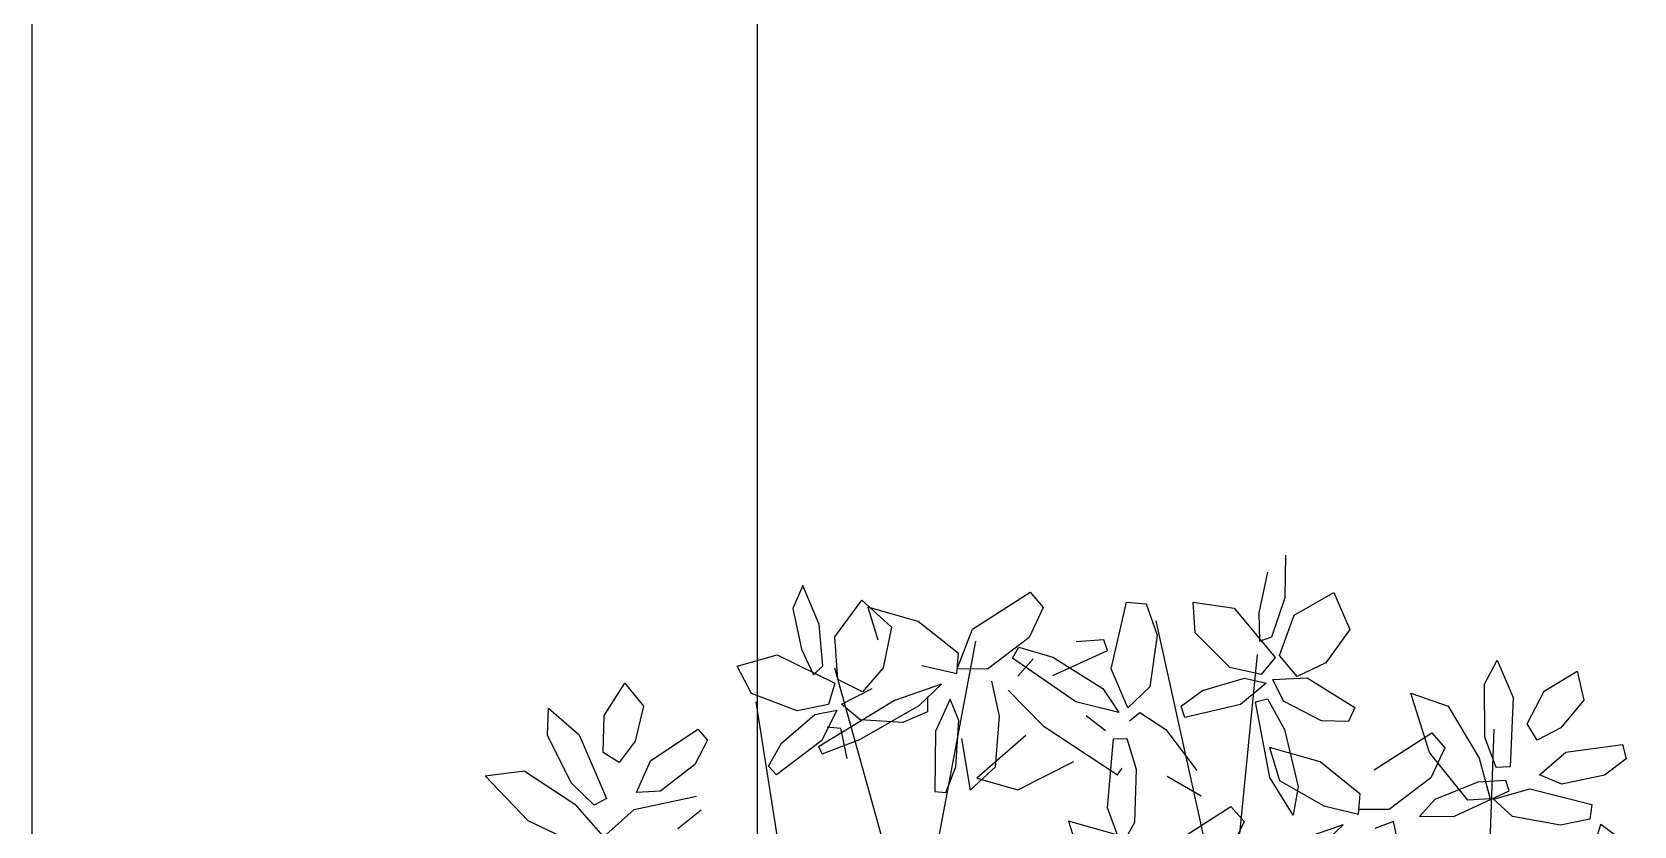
# Model space of a CAD drawing. Extents: x 8365 to 8547, y -347 to -272.
# Drawn here: x 8489.898 to 8491.222, y -320.77 to -320.114 of the extents above; entities that cross this region are included whole.
import ezdxf

# ---------------------------------------------------------------- set-up
doc = ezdxf.new("R2010")
doc.units = 0
doc.layers.get('0').update_dxf_attribs({"linetype": 'CONTINUOUS'})
doc.layers.add('1', color=7, linetype='CONTINUOUS')

msp = doc.modelspace()

# ---------------------------------------------------------------- linework, layer by layer
at = {"color": 62}
for p, q in [((8490.9339, -320.5815), (8490.9346, -320.5466)), ((8490.9193, -320.5607), (8490.9122, -320.5942)), ((8490.723, -320.5773), (8490.7338, -320.5898)), ((8490.9415, -320.5961), (8490.9743, -320.5775)), ((8490.9743, -320.5775), (8490.9875, -320.6079)), ((8490.7338, -320.5898), (8490.7222, -320.6146)), ((8490.79, -320.6406), (8490.8026, -320.5855)), ((8490.8026, -320.5855), (8490.8191, -320.5868)), ((8490.8191, -320.5868), (8490.8281, -320.6126)), ((8490.8594, -320.6109), (8490.8579, -320.5855)), ((8490.8579, -320.5855), (8490.8918, -320.5903)), ((8490.8918, -320.5903), (8490.9258, -320.6311)), ((8490.9228, -320.6141), (8490.9339, -320.5815)), ((8490.9122, -320.5942), (8490.9126, -320.6178)), ((8490.9293, -320.6294), (8490.9415, -320.5961)), ((8490.7841, -320.6166), (8490.7611, -320.6182)), ((8490.7871, -320.6253), (8490.7841, -320.6166)), ((8490.8281, -320.6126), (8490.8219, -320.6555)), ((8490.8882, -320.6393), (8490.8594, -320.6109)), ((8490.9126, -320.6178), (8490.9228, -320.6141)), ((8490.9875, -320.6079), (8490.9675, -320.6357)), ((8490.7608, -320.6679), (8490.7085, -320.6317)), ((8490.7137, -320.6227), (8490.7417, -320.6309)), ((8490.7417, -320.6309), (8490.7831, -320.6569)), ((8490.7418, -320.6461), (8490.7871, -320.6253)), ((8490.9258, -320.6311), (8490.914, -320.6451)), ((8490.9438, -320.6469), (8490.9293, -320.6294)), ((8490.8039, -320.6729), (8490.79, -320.6406)), ((8490.914, -320.6451), (8490.8882, -320.6393)), ((8490.9675, -320.6357), (8490.9438, -320.6469)), ((8491.0988, -320.6531), (8491.1093, -320.6334)), ((8491.1093, -320.6334), (8491.1226, -320.6643)), ((8491.1481, -320.6589), (8491.1754, -320.6426)), ((8491.1754, -320.6426), (8491.1809, -320.6663)), ((8490.7048, -320.6583), (8490.7337, -320.6876)), ((8490.7831, -320.6569), (8490.7963, -320.6765)), ((8490.8219, -320.6555), (8490.8039, -320.6729)), ((8490.8479, -320.6715), (8490.8655, -320.6584)), ((8490.8655, -320.6584), (8490.9002, -320.6482)), ((8490.9182, -320.6523), (8490.8969, -320.67)), ((8490.9002, -320.6482), (8490.9182, -320.6523)), ((8490.9238, -320.6493), (8490.9522, -320.6479)), ((8490.9326, -320.6672), (8490.9238, -320.6493)), ((8490.9522, -320.6479), (8490.9916, -320.6724)), ((8491.0991, -320.6971), (8491.0988, -320.6531)), ((8490.7963, -320.6765), (8490.7608, -320.6679)), ((8490.8511, -320.6808), (8490.8479, -320.6715)), ((8490.8969, -320.67), (8490.8511, -320.6808)), ((8490.9093, -320.6679), (8490.9193, -320.6652)), ((8490.9212, -320.7304), (8490.9093, -320.6679)), ((8490.9193, -320.6652), (8490.9335, -320.6906)), ((8490.9641, -320.6836), (8490.9326, -320.6672)), ((8491.0534, -320.7098), (8491.0379, -320.6607)), ((8491.0379, -320.6607), (8491.0687, -320.6713)), ((8491.0687, -320.6713), (8491.0943, -320.7144)), ((8491.1226, -320.6643), (8491.1199, -320.7214)), ((8491.1341, -320.6861), (8491.1481, -320.6589)), ((8491.1809, -320.6663), (8491.1619, -320.6894)), ((8490.7854, -320.6917), (8490.7693, -320.6793)), ((8490.8053, -320.6836), (8490.8138, -320.6766)), ((8490.8138, -320.6766), (8490.8352, -320.6908)), ((8490.9864, -320.6841), (8490.9641, -320.6836)), ((8490.9916, -320.6724), (8490.9864, -320.6841)), ((8490.7337, -320.6876), (8490.7952, -320.7281)), ((8490.7871, -320.7553), (8490.7919, -320.6983)), ((8490.7919, -320.6983), (8490.8029, -320.6981)), ((8490.8029, -320.6981), (8490.8106, -320.7235)), ((8490.8352, -320.6908), (8490.861, -320.7246)), ((8490.9335, -320.6906), (8490.9448, -320.7381)), ((8491.0075, -320.7239), (8491.0552, -320.6934)), ((8491.0552, -320.6934), (8491.066, -320.7059)), ((8491.1083, -320.7221), (8491.0991, -320.6971)), ((8491.1424, -320.6995), (8491.1341, -320.6861)), ((8491.1619, -320.6894), (8491.1424, -320.6995)), ((8490.9628, -320.7174), (8490.9209, -320.7056)), ((8490.9209, -320.7056), (8490.9293, -320.7328)), ((8491.066, -320.7059), (8491.0544, -320.7307)), ((8491.1443, -320.7281), (8491.1661, -320.7095)), ((8491.1661, -320.7095), (8491.2128, -320.7031)), ((8491.2128, -320.7031), (8491.216, -320.7149)), ((8490.7128, -320.7406), (8490.7591, -320.7171)), ((8490.7952, -320.7281), (8490.7991, -320.7226)), ((8490.8106, -320.7235), (8490.8093, -320.7674)), ((8491.1199, -320.7214), (8491.1083, -320.7221)), ((8491.216, -320.7149), (8491.198, -320.7283)), ((8490.8644, -320.7458), (8490.8364, -320.7294)), ((8490.9405, -320.7614), (8490.9212, -320.7304)), ((8490.9293, -320.7328), (8490.9658, -320.7538)), ((8490.9448, -320.7381), (8490.9405, -320.7614)), ((8490.7985, -320.7867), (8490.7871, -320.7553)), ((8490.8414, -320.7848), (8490.8891, -320.7543)), ((8490.8891, -320.7543), (8490.8999, -320.7667)), ((8490.7966, -320.7782), (8490.7548, -320.7664)), ((8490.7548, -320.7664), (8490.7632, -320.7936)), ((8490.8093, -320.7674), (8490.7985, -320.7867)), ((8490.8999, -320.7667), (8490.8883, -320.7915)), ((8490.982, -320.7694), (8490.9431, -320.7829)), ((8490.9635, -320.787), (8490.982, -320.7694))]:
    msp.add_line(p, q, dxfattribs=at)
at = {"color": 60}
for p, q in [((8490.5351, -320.5717), (8490.5269, -320.5907)), ((8490.5486, -320.6038), (8490.5351, -320.5717)), ((8490.6753, -320.6078), (8490.723, -320.5773)), ((8490.5269, -320.5907), (8490.5339, -320.6242)), ((8490.5616, -320.614), (8490.5839, -320.5837)), ((8490.5839, -320.5837), (8490.6084, -320.6061)), ((8490.6305, -320.6013), (8490.5887, -320.5895)), ((8490.5887, -320.5895), (8490.5971, -320.6166)), ((8490.5517, -320.6381), (8490.5486, -320.6038)), ((8490.6638, -320.628), (8490.6305, -320.6013)), ((8490.564, -320.6494), (8490.5616, -320.614)), ((8490.6084, -320.6061), (8490.6014, -320.6396)), ((8490.6627, -320.6406), (8490.6753, -320.6078)), ((8490.7222, -320.6146), (8490.6877, -320.6407)), ((8490.4808, -320.6384), (8490.5138, -320.6289)), ((8490.5138, -320.6289), (8490.5615, -320.6524)), ((8490.5339, -320.6242), (8490.5439, -320.6456)), ((8490.6625, -320.6444), (8490.6638, -320.628)), ((8490.7085, -320.6317), (8490.7137, -320.6227)), ((8490.4925, -320.6609), (8490.4808, -320.6384)), ((8490.5439, -320.6456), (8490.5517, -320.6381)), ((8490.6014, -320.6396), (8490.5843, -320.6595)), ((8490.6336, -320.6377), (8490.6625, -320.6444)), ((8490.6877, -320.6407), (8490.6627, -320.6406)), ((8490.7255, -320.6324), (8490.7129, -320.6466)), ((8490.3707, -320.679), (8490.388, -320.6523)), ((8490.388, -320.6523), (8490.4034, -320.6713)), ((8490.5615, -320.6524), (8490.5563, -320.67)), ((8490.5843, -320.6595), (8490.564, -320.6494)), ((8490.567, -320.6698), (8490.5924, -320.6569)), ((8490.6498, -320.6533), (8490.6109, -320.6668)), ((8490.6313, -320.6709), (8490.6498, -320.6533)), ((8490.6977, -320.6796), (8490.6913, -320.6506)), ((8490.4034, -320.6713), (8490.3964, -320.7004)), ((8490.5304, -320.6752), (8490.4925, -320.6609)), ((8490.5563, -320.67), (8490.5304, -320.6752)), ((8490.6109, -320.6668), (8490.5479, -320.7049)), ((8490.5824, -320.6826), (8490.567, -320.6698)), ((8490.5821, -320.699), (8490.6313, -320.6709)), ((8490.6383, -320.6633), (8490.6383, -320.6761)), ((8490.6569, -320.6656), (8490.6449, -320.692)), ((8490.6642, -320.6832), (8490.6569, -320.6656)), ((8490.3238, -320.6954), (8490.3247, -320.6731)), ((8490.3247, -320.6731), (8490.3501, -320.695)), ((8490.37, -320.7096), (8490.3707, -320.679)), ((8490.5175, -320.7019), (8490.545, -320.6784)), ((8490.545, -320.6784), (8490.5631, -320.6748)), ((8490.5631, -320.6748), (8490.5509, -320.6997)), ((8490.6178, -320.6848), (8490.5824, -320.6826)), ((8490.6383, -320.6761), (8490.6178, -320.6848)), ((8490.6617, -320.7214), (8490.6642, -320.6832)), ((8490.6944, -320.7216), (8490.6977, -320.6796)), ((8490.3434, -320.7347), (8490.3238, -320.6954)), ((8490.3501, -320.695), (8490.3727, -320.7476)), ((8490.409, -320.7166), (8490.4482, -320.6903)), ((8490.4482, -320.6903), (8490.4563, -320.6995)), ((8490.5552, -320.6886), (8490.5661, -320.6895)), ((8490.5661, -320.6895), (8490.5715, -320.7147)), ((8490.6449, -320.692), (8490.6441, -320.7418)), ((8490.6662, -320.698), (8490.6735, -320.7409)), ((8490.7194, -320.6956), (8490.679, -320.7309)), ((8490.3833, -320.7179), (8490.37, -320.7096)), ((8490.3964, -320.7004), (8490.3833, -320.7179)), ((8490.4563, -320.6995), (8490.4459, -320.7195)), ((8490.5067, -320.721), (8490.5175, -320.7019)), ((8490.5509, -320.6997), (8490.5133, -320.7281)), ((8490.5479, -320.7049), (8490.5511, -320.7107)), ((8490.5511, -320.7107), (8490.5821, -320.699)), ((8490.2724, -320.7289), (8490.3047, -320.7249)), ((8490.3047, -320.7249), (8490.3466, -320.7524)), ((8490.3976, -320.7428), (8490.409, -320.7166)), ((8490.4459, -320.7195), (8490.4174, -320.7417)), ((8490.5133, -320.7281), (8490.5067, -320.721)), ((8490.6533, -320.7428), (8490.6617, -320.7214)), ((8490.6735, -320.7409), (8490.6944, -320.7216)), ((8490.3079, -320.7662), (8490.2724, -320.7289)), ((8490.3626, -320.7532), (8490.3434, -320.7347)), ((8490.679, -320.7309), (8490.7128, -320.7406)), ((8490.3727, -320.7476), (8490.3626, -320.7532)), ((8490.3957, -320.7568), (8490.4472, -320.7459)), ((8490.4174, -320.7417), (8490.3976, -320.7428)), ((8490.6441, -320.7418), (8490.6533, -320.7428)), ((8490.3466, -320.7524), (8490.3696, -320.7788)), ((8490.3721, -320.7776), (8490.3957, -320.7568)), ((8490.4511, -320.7574), (8490.4316, -320.7727)), ((8490.3536, -320.7878), (8490.3079, -320.7662))]:
    msp.add_line(p, q, dxfattribs=at)
at = {"color": 44}
for p, q in [((8490.9345, -321.0874), (8490.8273, -320.6008)), ((8490.5989, -321.037), (8490.6781, -320.6176)), ((8490.8879, -320.8637), (8490.9112, -320.6288)), ((8490.6222, -320.8581), (8490.5616, -320.64)), ((8490.5476, -320.9923), (8490.4964, -320.6679)), ((8491.1017, -320.8286), (8491.1069, -320.6903))]:
    msp.add_line(p, q, dxfattribs=at)
at = {"color": 64}
for p, q in [((8491.0851, -320.7492), (8491.0534, -320.7098)), ((8490.996, -320.7441), (8490.9628, -320.7174)), ((8491.0943, -320.7144), (8491.1034, -320.7481)), ((8491.0544, -320.7307), (8491.0199, -320.7569)), ((8491.0933, -320.7343), (8491.0577, -320.7485)), ((8491.1163, -320.7327), (8491.0933, -320.7343)), ((8491.1193, -320.7414), (8491.1163, -320.7327)), ((8491.1626, -320.7358), (8491.1443, -320.7281)), ((8491.198, -320.7283), (8491.1626, -320.7358)), ((8490.9947, -320.7606), (8490.996, -320.7441)), ((8491.0577, -320.7485), (8491.0451, -320.7627)), ((8491.074, -320.7622), (8491.1193, -320.7414)), ((8491.1034, -320.7481), (8491.0851, -320.7492)), ((8491.1061, -320.7482), (8491.1364, -320.7398)), ((8491.122, -320.7626), (8491.1061, -320.7482)), ((8491.1364, -320.7398), (8491.1876, -320.7526)), ((8490.9658, -320.7538), (8490.9947, -320.7606)), ((8491.0199, -320.7569), (8490.9949, -320.7567)), ((8491.0451, -320.7627), (8491.074, -320.7622)), ((8491.1617, -320.7698), (8491.122, -320.7626)), ((8491.186, -320.7647), (8491.1617, -320.7698)), ((8491.1876, -320.7526), (8491.186, -320.7647)), ((8491.0236, -320.7667), (8491.0082, -320.7726)), ((8491.0299, -320.7957), (8491.0236, -320.7667)), ((8491.1818, -320.8122), (8491.195, -320.769)), ((8491.195, -320.769), (8491.2224, -320.7892))]:
    msp.add_line(p, q, dxfattribs=at)
at = {"layer": '1', "color": 1, "linetype": 'CONTINUOUS'}
for p, q in [((8489.8977, -321.5899), (8489.8977, -306.2757)), ((8490.4977, -321.4291), (8490.4977, -306.4365))]:
    msp.add_line(p, q, dxfattribs=at)

doc.saveas('drawing.dxf')
